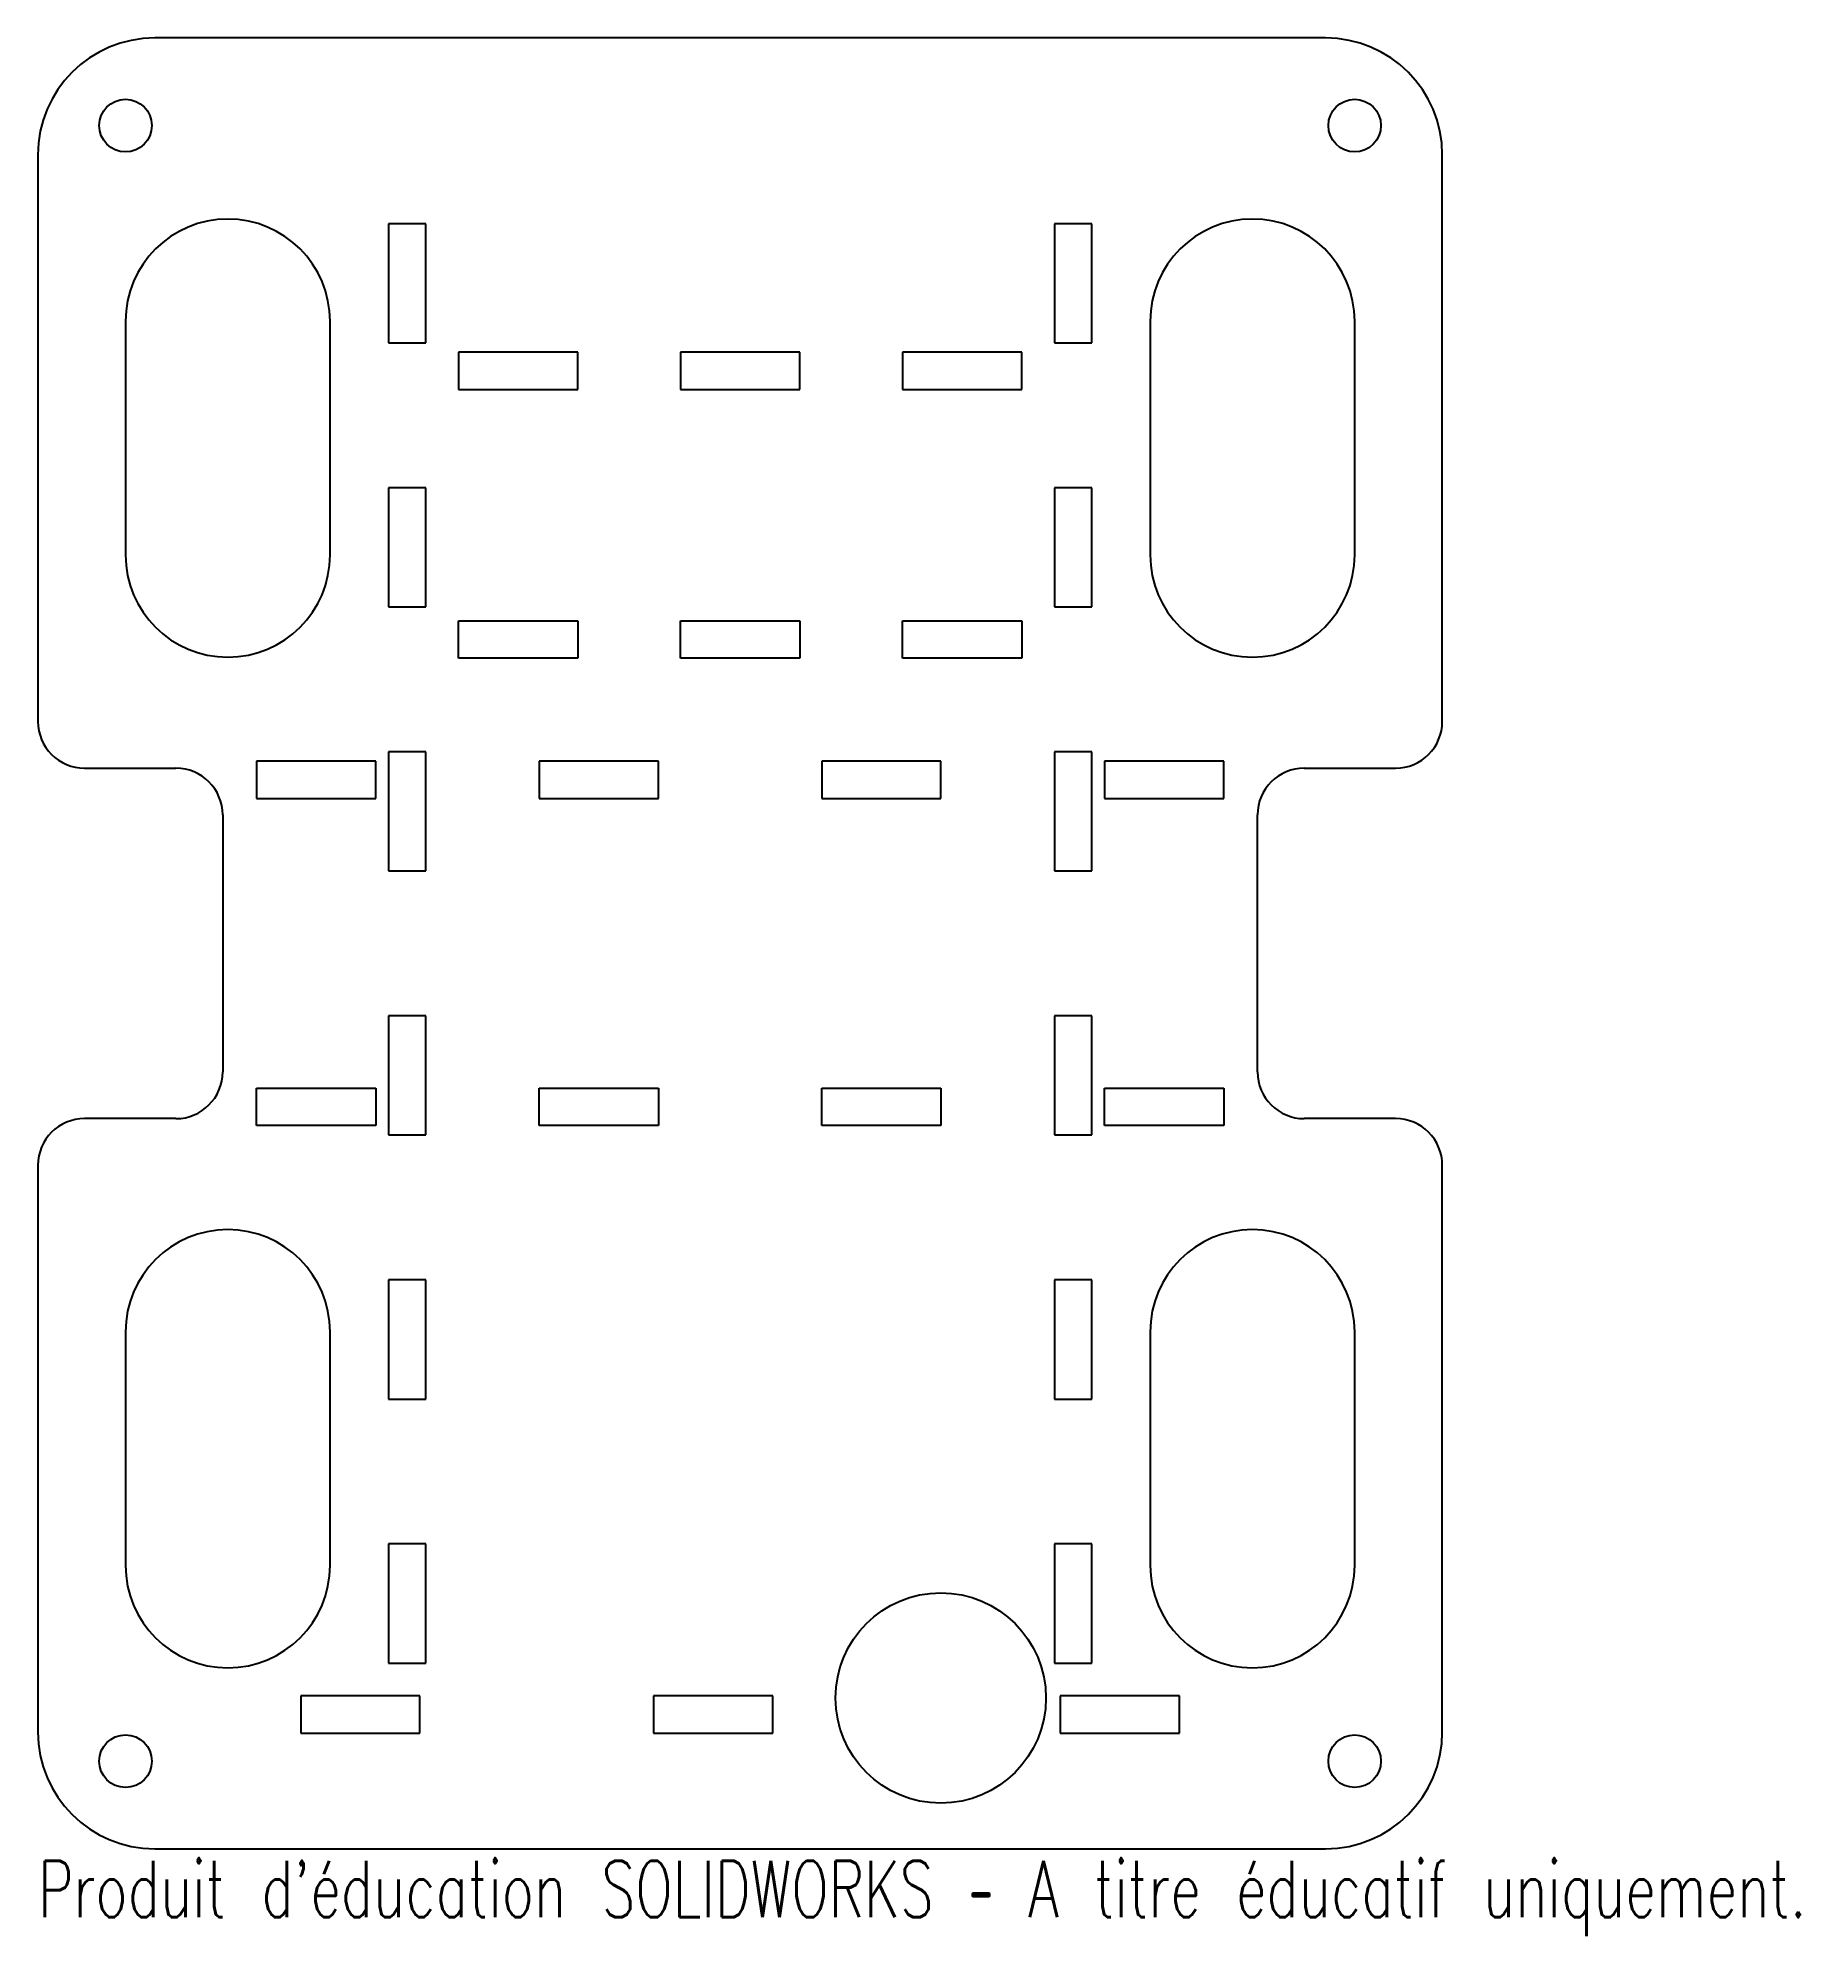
# Model space of a CAD drawing. Header units: millimetres. Extents: x -60 to 91, y -162 to 0.
import ezdxf

# ---------------------------------------------------------------- set-up
doc = ezdxf.new("R2010")
doc.units = ezdxf.units.MM
doc.styles.add('SLDTEXTSTYLE0', font='TXT', dxfattribs={"width": 0.7, "bigfont": 'bigfont'})

msp = doc.modelspace()

# ---------------------------------------------------------------- linework, layer by layer
at = {"color": 7, "linetype": 'Continuous', "lineweight": 25}
for p, q in [((50.09, 0), (-50.09, 0)), ((-60.09, -10), (-60.09, -58.5)), ((60.09, -58.5), (60.09, -10)), ((-52.59, -24.25), (-52.59, -44.25)), ((-35.09, -44.25), (-35.09, -24.25)), ((35.09, -24.25), (35.09, -44.25)), ((52.59, -44.25), (52.59, -24.25)), ((-24.1, -26.9), (-24.1, -30.1)), ((-13.9, -26.9), (-24.1, -26.9)), ((-13.9, -30.1), (-13.9, -26.9)), ((-5.1, -26.9), (-5.1, -30.1)), ((5.1, -26.9), (-5.1, -26.9)), ((5.1, -30.1), (5.1, -26.9)), ((13.9, -26.9), (13.9, -30.1)), ((24.1, -26.9), (13.9, -26.9)), ((24.1, -30.1), (24.1, -26.9)), ((-24.1, -30.1), (-13.9, -30.1)), ((-5.1, -30.1), (5.1, -30.1)), ((13.9, -30.1), (24.1, -30.1)), ((-24.1, -53.1), (-24.1, -49.9)), ((-24.1, -49.9), (-13.9, -49.9)), ((-13.9, -49.9), (-13.9, -53.1)), ((-5.1, -53.1), (-5.1, -49.9)), ((-5.1, -49.9), (5.1, -49.9)), ((5.1, -49.9), (5.1, -53.1)), ((13.9, -53.1), (13.9, -49.9)), ((13.9, -49.9), (24.1, -49.9)), ((24.1, -49.9), (24.1, -53.1)), ((-13.9, -53.1), (-24.1, -53.1)), ((5.1, -53.1), (-5.1, -53.1)), ((24.1, -53.1), (13.9, -53.1)), ((-56.09, -62.5), (-48.28, -62.5)), ((-41.38, -61.9), (-41.38, -65.1)), ((-31.18, -61.9), (-41.38, -61.9)), ((-31.18, -65.1), (-31.18, -61.9)), ((-17.19, -61.9), (-17.19, -65.1)), ((-6.99, -61.9), (-17.19, -61.9)), ((-6.99, -65.1), (-6.99, -61.9)), ((6.99, -61.9), (6.99, -65.1)), ((17.19, -61.9), (6.99, -61.9)), ((17.19, -65.1), (17.19, -61.9)), ((31.18, -61.9), (31.18, -65.1)), ((41.38, -61.9), (31.18, -61.9)), ((41.38, -65.1), (41.38, -61.9)), ((48.28, -62.5), (56.09, -62.5)), ((-44.28, -66.5), (-44.28, -88.5)), ((-41.38, -65.1), (-31.18, -65.1)), ((-17.19, -65.1), (-6.99, -65.1)), ((6.99, -65.1), (17.19, -65.1)), ((31.18, -65.1), (41.38, -65.1)), ((44.28, -88.5), (44.28, -66.5)), ((-41.38, -89.9), (-31.18, -89.9)), ((-41.38, -93.1), (-41.38, -89.9)), ((-31.18, -89.9), (-31.18, -93.1)), ((-17.19, -89.9), (-6.99, -89.9)), ((-17.19, -93.1), (-17.19, -89.9)), ((-6.99, -89.9), (-6.99, -93.1)), ((6.99, -89.9), (17.19, -89.9)), ((6.99, -93.1), (6.99, -89.9)), ((17.19, -89.9), (17.19, -93.1)), ((31.18, -89.9), (41.38, -89.9)), ((31.18, -93.1), (31.18, -89.9)), ((41.38, -89.9), (41.38, -93.1)), ((-48.28, -92.5), (-56.09, -92.5)), ((56.09, -92.5), (48.28, -92.5)), ((-31.18, -93.1), (-41.38, -93.1)), ((-6.99, -93.1), (-17.19, -93.1)), ((17.19, -93.1), (6.99, -93.1)), ((41.38, -93.1), (31.18, -93.1)), ((-60.09, -96.5), (-60.09, -145)), ((60.09, -145), (60.09, -96.5)), ((-52.59, -110.75), (-52.59, -130.75)), ((-35.09, -130.75), (-35.09, -110.75)), ((35.09, -110.75), (35.09, -130.75)), ((52.59, -130.75), (52.59, -110.75)), ((-27.4, -141.89), (-37.6, -141.89)), ((-37.6, -141.89), (-37.6, -145.09)), ((-27.4, -145.09), (-27.4, -141.89)), ((2.79, -141.89), (-7.41, -141.89)), ((-7.41, -141.89), (-7.41, -145.09)), ((2.79, -145.09), (2.79, -141.89)), ((37.6, -141.89), (27.4, -141.89)), ((27.4, -141.89), (27.4, -145.09)), ((37.6, -145.09), (37.6, -141.89)), ((-37.6, -145.09), (-27.4, -145.09)), ((-7.41, -145.09), (2.79, -145.09)), ((27.4, -145.09), (37.6, -145.09)), ((-50.09, -155), (50.09, -155))]:
    msp.add_line(p, q, dxfattribs=at)
for centre, radius in [((-52.59, -7.5), 2.25), ((52.59, -7.5), 2.25), ((17.17, -142.09), 9), ((-52.59, -147.5), 2.25), ((52.59, -147.5), 2.25)]:
    msp.add_circle(centre, radius, dxfattribs=at)
for centre, radius, start, end in [((-50.09, -10), 10, 90, 180), ((50.09, -10), 10, 0, 90), ((-43.84, -24.25), 8.75, 0, 180), ((43.84, -24.25), 8.75, 0, 180), ((-43.84, -44.25), 8.75, 180, 0), ((43.84, -44.25), 8.75, 180, 0), ((-56.09, -58.5), 4, 180, 270), ((56.09, -58.5), 4, 270, 0), ((-48.28, -66.5), 4, 0, 90), ((48.28, -66.5), 4, 90, 180), ((-48.28, -88.5), 4, 270, 0), ((48.28, -88.5), 4, 180, 270), ((-56.09, -96.5), 4, 90, 180), ((56.09, -96.5), 4, 0, 90), ((-43.84, -110.75), 8.75, 0, 180), ((43.84, -110.75), 8.75, 0, 180), ((-43.84, -130.75), 8.75, 180, 0), ((43.84, -130.75), 8.75, 180, 0), ((-50.09, -145), 10, 180, 270), ((50.09, -145), 10, 270, 0)]:
    msp.add_arc(centre, radius, start, end, dxfattribs=at)
for points in [[(-30.1, -15.9), (-30.1, -26.1)], [(-26.9, -15.9), (-30.1, -15.9)], [(-26.9, -26.1), (-26.9, -15.9)], [(30.1, -15.9), (26.9, -15.9)], [(26.9, -15.9), (26.9, -26.1)], [(30.1, -26.1), (30.1, -15.9)], [(-30.1, -26.1), (-26.9, -26.1)], [(26.9, -26.1), (30.1, -26.1)], [(-30.1, -38.5), (-30.1, -48.7)], [(-26.9, -38.5), (-30.1, -38.5)], [(-26.9, -48.7), (-26.9, -38.5)], [(30.1, -38.5), (26.9, -38.5)], [(26.9, -38.5), (26.9, -48.7)], [(30.1, -48.7), (30.1, -38.5)], [(-30.1, -48.7), (-26.9, -48.7)], [(26.9, -48.7), (30.1, -48.7)], [(-30.1, -61.1), (-30.1, -71.3)], [(-26.9, -61.1), (-30.1, -61.1)], [(-26.9, -71.3), (-26.9, -61.1)], [(30.1, -61.1), (26.9, -61.1)], [(26.9, -61.1), (26.9, -71.3)], [(30.1, -71.3), (30.1, -61.1)], [(-30.1, -71.3), (-26.9, -71.3)], [(26.9, -71.3), (30.1, -71.3)], [(-30.1, -83.7), (-30.1, -93.9)], [(-26.9, -83.7), (-30.1, -83.7)], [(-26.9, -93.9), (-26.9, -83.7)], [(30.1, -83.7), (26.9, -83.7)], [(26.9, -83.7), (26.9, -93.9)], [(30.1, -93.9), (30.1, -83.7)], [(-30.1, -93.9), (-26.9, -93.9)], [(26.9, -93.9), (30.1, -93.9)], [(-30.1, -106.3), (-30.1, -116.5)], [(-26.9, -106.3), (-30.1, -106.3)], [(-26.9, -116.5), (-26.9, -106.3)], [(30.1, -106.3), (26.9, -106.3)], [(26.9, -106.3), (26.9, -116.5)], [(30.1, -116.5), (30.1, -106.3)], [(-30.1, -116.5), (-26.9, -116.5)], [(26.9, -116.5), (30.1, -116.5)], [(-30.1, -128.9), (-30.1, -139.1)], [(-26.9, -128.9), (-30.1, -128.9)], [(-26.9, -139.1), (-26.9, -128.9)], [(30.1, -128.9), (26.9, -128.9)], [(26.9, -128.9), (26.9, -139.1)], [(30.1, -139.1), (30.1, -128.9)], [(-30.1, -139.1), (-26.9, -139.1)], [(26.9, -139.1), (30.1, -139.1)]]:
    msp.add_open_spline(points, degree=1, dxfattribs=at)

# ---------------------------------------------------------------- texts
at = {"color": 7, "linetype": 'Continuous', "insert": (-60.09, -156.02), "char_height": 4.8336, "attachment_point": 1, "style": 'SLDTEXTSTYLE0'}
msp.add_mtext("Produit d'éducation SOLIDWORKS – A titre éducatif uniquement.", dxfattribs=at)

doc.saveas('drawing.dxf')
